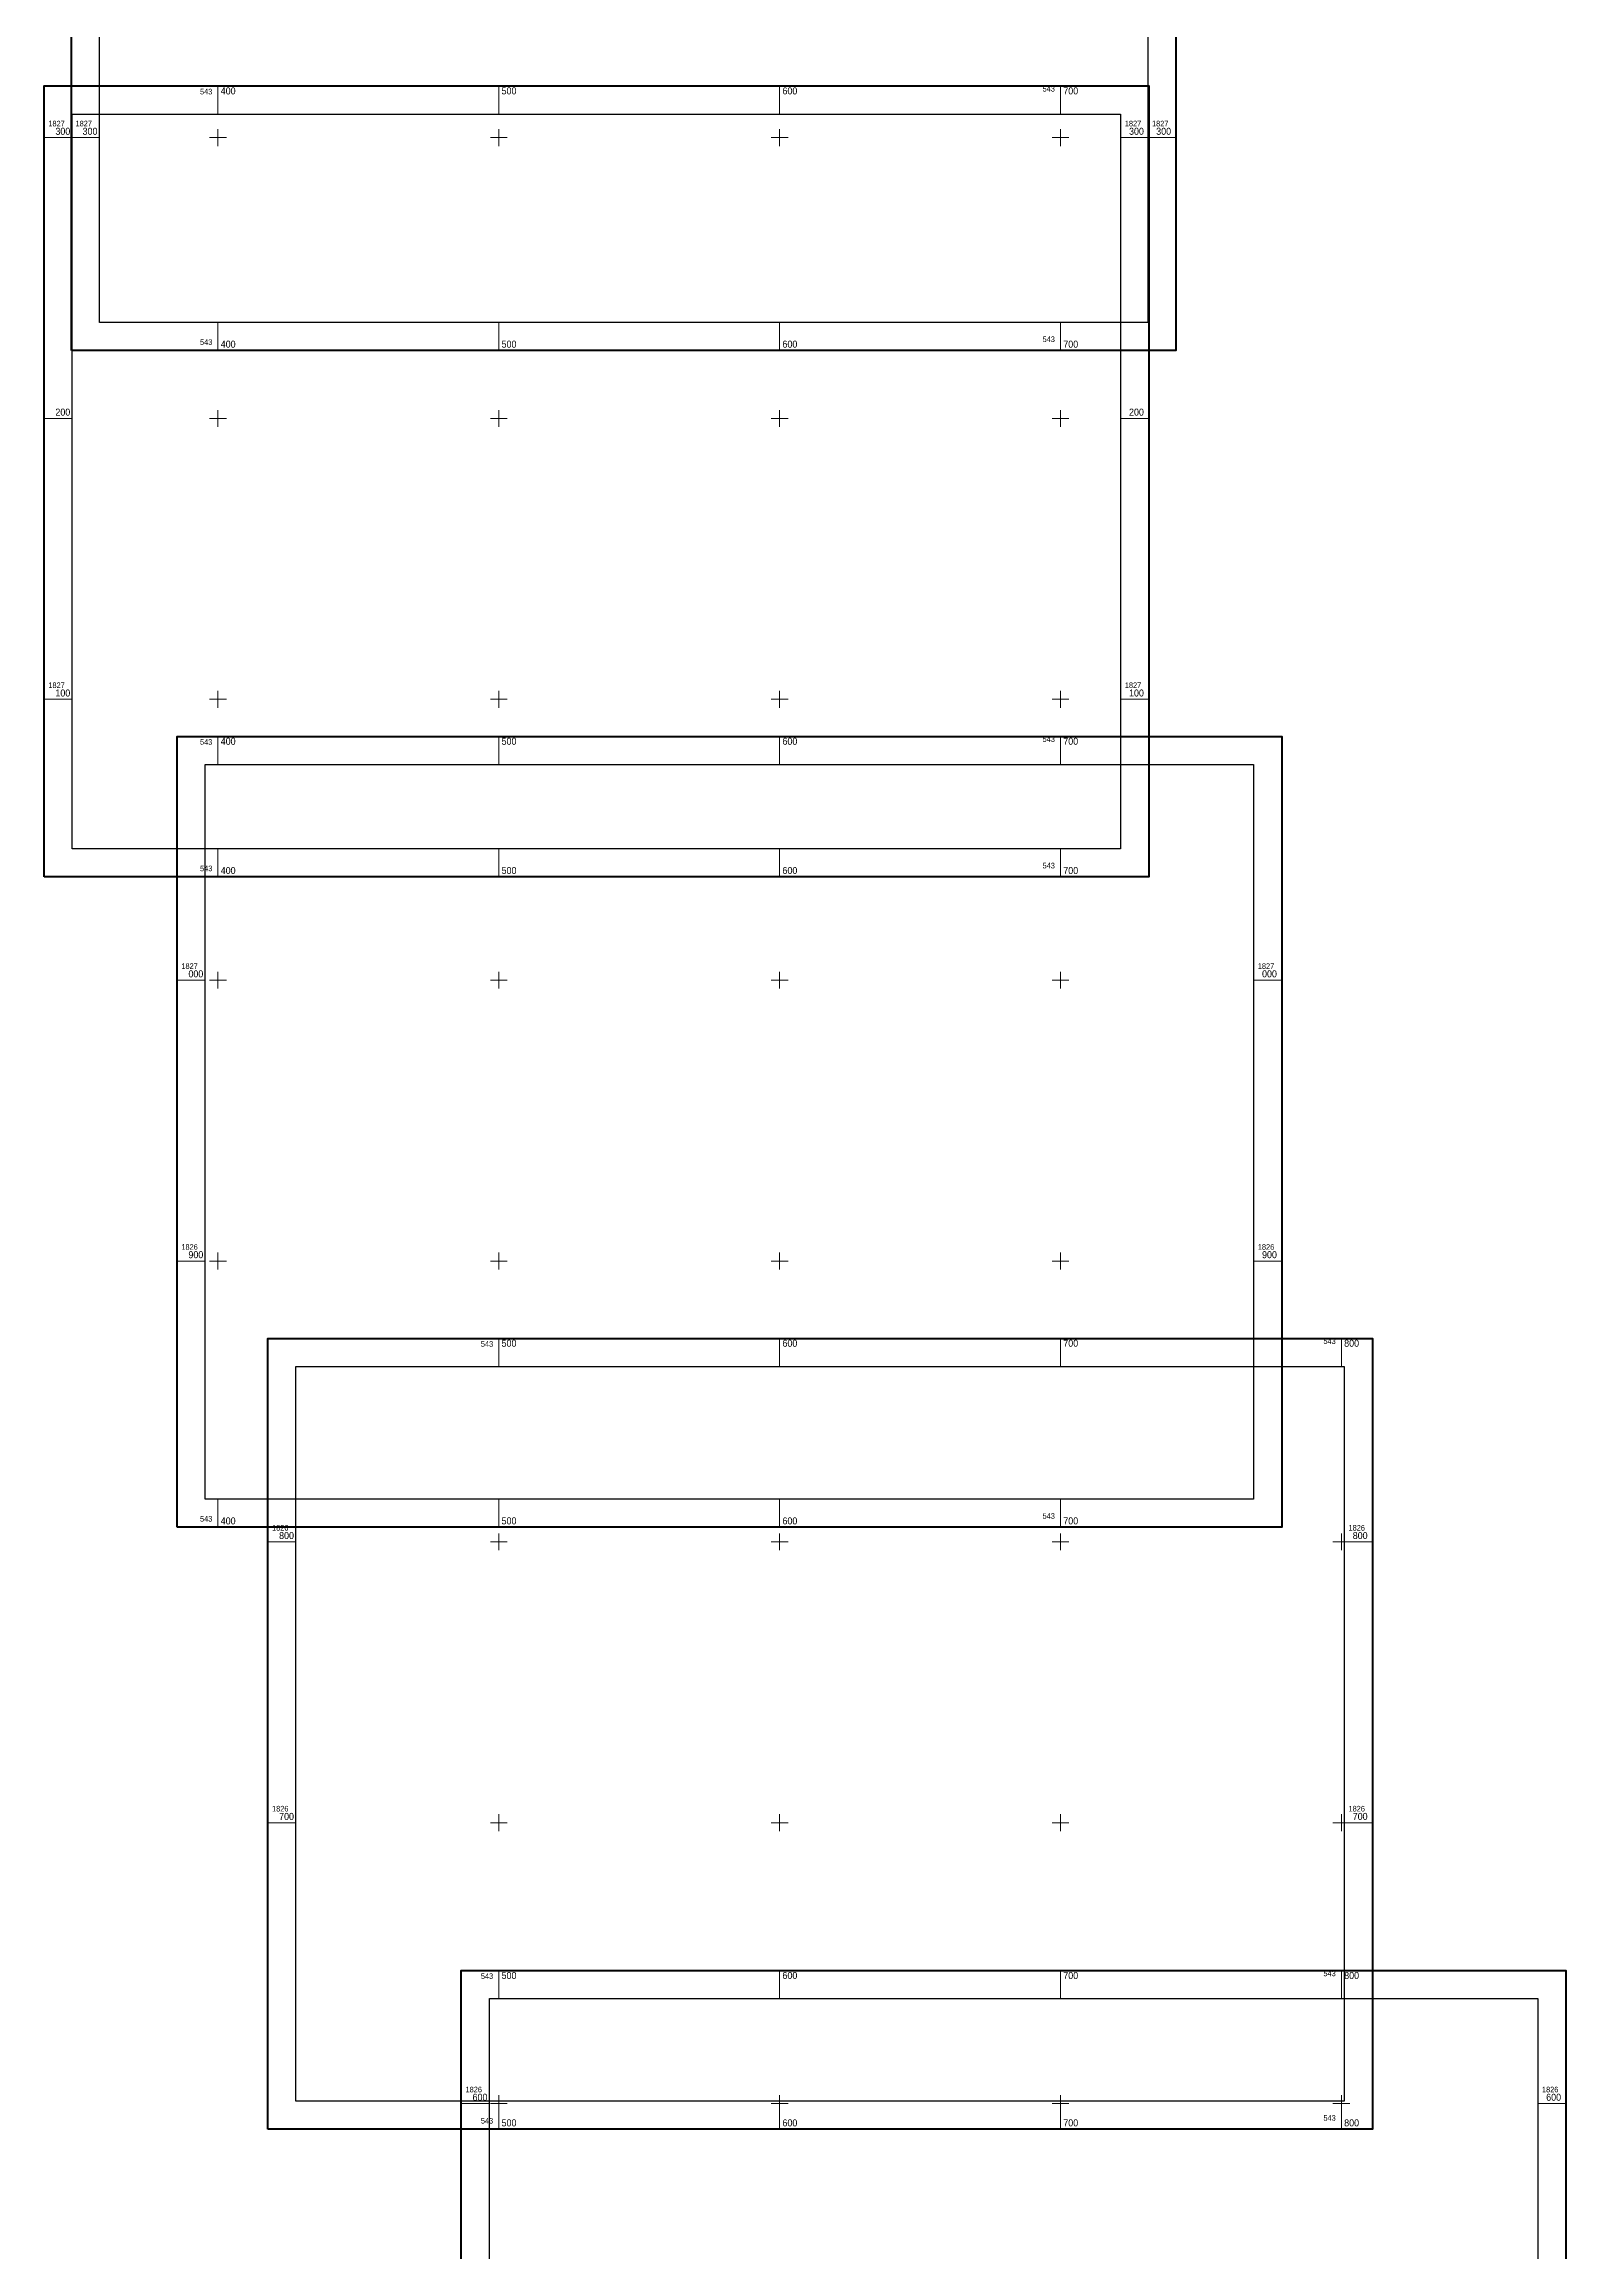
# Model space of a CAD drawing. Header units: metres. Extents: x 542869 to 545424, y 1823472 to 1835781.
# Drawn here: x 543338 to 543880, y 1826547 to 1827333 of the extents above; entities that cross this region are included whole.
import ezdxf
from ezdxf.enums import TextEntityAlignment as Align

# ---------------------------------------------------------------- set-up
doc = ezdxf.new("R2010")
doc.units = ezdxf.units.M
for name, color, linetype, lineweight in [('48', 7, 'Continuous', 13), ('49', 7, 'Continuous', 13), ('50', 7, 'Continuous', 13), ('51', 7, 'Continuous', 13), ('52', 7, 'Continuous', 13)]:
    doc.layers.add(name, color=color, linetype=linetype, lineweight=lineweight)

msp = doc.modelspace()

# ---------------------------------------------------------------- linework, layer by layer
at = {"layer": '48'}
for p, q in [((543347.81, 1827300), (543357.81, 1827300)), ((543397, 1827300), (543403, 1827300)), ((543400, 1827297), (543400, 1827303)), ((543497, 1827300), (543503, 1827300)), ((543500, 1827297), (543500, 1827303)), ((543597, 1827300), (543603, 1827300)), ((543600, 1827297), (543600, 1827303)), ((543697, 1827300), (543703, 1827300)), ((543700, 1827297), (543700, 1827303)), ((543731.08, 1827300), (543741.08, 1827300)), ((543400, 1827224.2), (543400, 1827234.2)), ((543500, 1827224.2), (543500, 1827234.2)), ((543600, 1827224.2), (543600, 1827234.2)), ((543700, 1827224.2), (543700, 1827234.2))]:
    msp.add_line(p, q, dxfattribs=at)
at = {"layer": '48', "lineweight": 40}
msp.add_lwpolyline([(543347.81, 1827224.2), (543347.81, 1827505.79), (543741.08, 1827505.79), (543741.08, 1827224.2)], close=True, dxfattribs=at)
at = {"layer": '48', "lineweight": 25}
msp.add_lwpolyline([(543357.81, 1827234.2), (543357.81, 1827495.79), (543731.08, 1827495.79), (543731.08, 1827234.2)], close=True, dxfattribs=at)
at = {"layer": '49'}
for p, q in [((543400, 1827308.38), (543400, 1827318.38)), ((543500, 1827308.38), (543500, 1827318.38)), ((543600, 1827308.38), (543600, 1827318.38)), ((543700, 1827308.38), (543700, 1827318.38)), ((543338.13, 1827300), (543348.13, 1827300)), ((543397, 1827300), (543403, 1827300)), ((543400, 1827297), (543400, 1827303)), ((543497, 1827300), (543503, 1827300)), ((543500, 1827297), (543500, 1827303)), ((543597, 1827300), (543603, 1827300)), ((543600, 1827297), (543600, 1827303)), ((543697, 1827300), (543703, 1827300)), ((543700, 1827297), (543700, 1827303)), ((543721.4, 1827300), (543731.4, 1827300)), ((543338.13, 1827200), (543348.13, 1827200)), ((543397, 1827200), (543403, 1827200)), ((543400, 1827197), (543400, 1827203)), ((543497, 1827200), (543503, 1827200)), ((543500, 1827197), (543500, 1827203)), ((543597, 1827200), (543603, 1827200)), ((543600, 1827197), (543600, 1827203)), ((543697, 1827200), (543703, 1827200)), ((543700, 1827197), (543700, 1827203)), ((543721.4, 1827200), (543731.4, 1827200)), ((543400, 1827097), (543400, 1827103)), ((543500, 1827097), (543500, 1827103)), ((543600, 1827097), (543600, 1827103)), ((543700, 1827097), (543700, 1827103)), ((543338.13, 1827100), (543348.13, 1827100)), ((543397, 1827100), (543403, 1827100)), ((543497, 1827100), (543503, 1827100)), ((543597, 1827100), (543603, 1827100)), ((543697, 1827100), (543703, 1827100)), ((543721.4, 1827100), (543731.4, 1827100)), ((543400, 1827036.79), (543400, 1827046.79)), ((543500, 1827036.79), (543500, 1827046.79)), ((543600, 1827036.79), (543600, 1827046.79)), ((543700, 1827036.79), (543700, 1827046.79))]:
    msp.add_line(p, q, dxfattribs=at)
at = {"layer": '49', "lineweight": 40}
msp.add_lwpolyline([(543338.13, 1827036.79), (543338.13, 1827318.38), (543731.4, 1827318.38), (543731.4, 1827036.79)], close=True, dxfattribs=at)
at = {"layer": '49', "lineweight": 25}
msp.add_lwpolyline([(543348.13, 1827046.79), (543348.13, 1827308.38), (543721.4, 1827308.38), (543721.4, 1827046.79)], close=True, dxfattribs=at)
at = {"layer": '50'}
for p, q in [((543400, 1827076.81), (543400, 1827086.81)), ((543500, 1827076.81), (543500, 1827086.81)), ((543600, 1827076.81), (543600, 1827086.81)), ((543700, 1827076.81), (543700, 1827086.81)), ((543385.49, 1827000), (543395.49, 1827000)), ((543397, 1827000), (543403, 1827000)), ((543400, 1826997), (543400, 1827003)), ((543497, 1827000), (543503, 1827000)), ((543500, 1826997), (543500, 1827003)), ((543597, 1827000), (543603, 1827000)), ((543600, 1826997), (543600, 1827003)), ((543697, 1827000), (543703, 1827000)), ((543700, 1826997), (543700, 1827003)), ((543768.76, 1827000), (543778.76, 1827000)), ((543385.49, 1826900), (543395.49, 1826900)), ((543397, 1826900), (543403, 1826900)), ((543400, 1826897), (543400, 1826903)), ((543497, 1826900), (543503, 1826900)), ((543500, 1826897), (543500, 1826903)), ((543597, 1826900), (543603, 1826900)), ((543600, 1826897), (543600, 1826903)), ((543697, 1826900), (543703, 1826900)), ((543700, 1826897), (543700, 1826903)), ((543768.76, 1826900), (543778.76, 1826900)), ((543400, 1826805.22), (543400, 1826815.22)), ((543500, 1826805.22), (543500, 1826815.22)), ((543600, 1826805.22), (543600, 1826815.22)), ((543700, 1826805.22), (543700, 1826815.22))]:
    msp.add_line(p, q, dxfattribs=at)
at = {"layer": '50', "lineweight": 40}
msp.add_lwpolyline([(543385.49, 1826805.22), (543385.49, 1827086.81), (543778.76, 1827086.81), (543778.76, 1826805.22)], close=True, dxfattribs=at)
at = {"layer": '50', "lineweight": 25}
msp.add_lwpolyline([(543395.49, 1826815.22), (543395.49, 1827076.81), (543768.76, 1827076.81), (543768.76, 1826815.22)], close=True, dxfattribs=at)
at = {"layer": '51'}
for p, q in [((543500, 1826862.47), (543500, 1826872.47)), ((543600, 1826862.47), (543600, 1826872.47)), ((543700, 1826862.47), (543700, 1826872.47)), ((543800, 1826862.47), (543800, 1826872.47)), ((543500, 1826797), (543500, 1826803)), ((543600, 1826797), (543600, 1826803)), ((543700, 1826797), (543700, 1826803)), ((543800, 1826797), (543800, 1826803)), ((543417.78, 1826800), (543427.78, 1826800)), ((543497, 1826800), (543503, 1826800)), ((543597, 1826800), (543603, 1826800)), ((543697, 1826800), (543703, 1826800)), ((543797, 1826800), (543803, 1826800)), ((543801.05, 1826800), (543811.05, 1826800)), ((543500, 1826697), (543500, 1826703)), ((543600, 1826697), (543600, 1826703)), ((543700, 1826697), (543700, 1826703)), ((543800, 1826697), (543800, 1826703)), ((543417.78, 1826700), (543427.78, 1826700)), ((543497, 1826700), (543503, 1826700)), ((543597, 1826700), (543603, 1826700)), ((543697, 1826700), (543703, 1826700)), ((543797, 1826700), (543803, 1826700)), ((543801.05, 1826700), (543811.05, 1826700)), ((543500, 1826590.88), (543500, 1826600.88)), ((543600, 1826590.88), (543600, 1826600.88)), ((543700, 1826590.88), (543700, 1826600.88)), ((543800, 1826590.88), (543800, 1826600.88))]:
    msp.add_line(p, q, dxfattribs=at)
at = {"layer": '51', "lineweight": 40}
msp.add_lwpolyline([(543417.78, 1826590.88), (543417.78, 1826872.47), (543811.05, 1826872.47), (543811.05, 1826590.88)], close=True, dxfattribs=at)
at = {"layer": '51', "lineweight": 25}
msp.add_lwpolyline([(543427.78, 1826600.88), (543427.78, 1826862.47), (543801.05, 1826862.47), (543801.05, 1826600.88)], close=True, dxfattribs=at)
at = {"layer": '52'}
for p, q in [((543500, 1826637.36), (543500, 1826647.36)), ((543600, 1826637.36), (543600, 1826647.36)), ((543700, 1826637.36), (543700, 1826647.36)), ((543800, 1826637.36), (543800, 1826647.36)), ((543486.66, 1826600), (543496.66, 1826600)), ((543497, 1826600), (543503, 1826600)), ((543500, 1826597), (543500, 1826603)), ((543597, 1826600), (543603, 1826600)), ((543600, 1826597), (543600, 1826603)), ((543697, 1826600), (543703, 1826600)), ((543700, 1826597), (543700, 1826603)), ((543797, 1826600), (543803, 1826600)), ((543800, 1826597), (543800, 1826603)), ((543869.93, 1826600), (543879.93, 1826600))]:
    msp.add_line(p, q, dxfattribs=at)
at = {"layer": '52', "lineweight": 40}
msp.add_lwpolyline([(543486.66, 1826365.77), (543486.66, 1826647.36), (543879.93, 1826647.36), (543879.93, 1826365.77)], close=True, dxfattribs=at)
at = {"layer": '52', "lineweight": 25}
msp.add_lwpolyline([(543496.66, 1826375.77), (543496.66, 1826637.36), (543869.93, 1826637.36), (543869.93, 1826375.77)], close=True, dxfattribs=at)

# ---------------------------------------------------------------- texts
at = {"layer": '48', "width": 0.95}
for s, height, p in [('1827', 2, (543349.31, 1827304)), ('1827', 2, (543732.58, 1827304)), ('300', 2.5, (543351.81, 1827301)), ('300', 2.5, (543734.08, 1827301)), ('400', 2.5, (543401, 1827225.2)), ('500', 2.5, (543501, 1827225.2)), ('600', 2.5, (543601, 1827225.2)), ('700', 2.5, (543701, 1827225.2))]:
    msp.add_text(s, height=height, dxfattribs=at).set_placement(p)
for p in [(543398, 1827226.2), (543698, 1827227.2)]:
    msp.add_text('543', height=2, dxfattribs=at).set_placement(p, align=Align.RIGHT)
at = {"layer": '49', "width": 0.95}
for p in [(543398, 1827315.38), (543698, 1827316.38), (543398, 1827038.79), (543698, 1827039.79)]:
    msp.add_text('543', height=2, dxfattribs=at).set_placement(p, align=Align.RIGHT)
for s, height, p in [('400', 2.5, (543401, 1827315.38)), ('500', 2.5, (543501, 1827315.38)), ('600', 2.5, (543601, 1827315.38)), ('700', 2.5, (543701, 1827315.38)), ('1827', 2, (543339.63, 1827304)), ('1827', 2, (543722.9, 1827304)), ('300', 2.5, (543342.13, 1827301)), ('300', 2.5, (543724.4, 1827301)), ('200', 2.5, (543342.13, 1827201)), ('200', 2.5, (543724.4, 1827201)), ('1827', 2, (543339.63, 1827104)), ('100', 2.5, (543342.13, 1827101)), ('1827', 2, (543722.9, 1827104)), ('100', 2.5, (543724.4, 1827101)), ('400', 2.5, (543401, 1827037.79)), ('500', 2.5, (543501, 1827037.79)), ('600', 2.5, (543601, 1827037.79)), ('700', 2.5, (543701, 1827037.79))]:
    msp.add_text(s, height=height, dxfattribs=at).set_placement(p)
at = {"layer": '50', "width": 0.95}
for p in [(543398, 1827083.81), (543698, 1827084.81), (543698, 1826808.22), (543398, 1826807.22)]:
    msp.add_text('543', height=2, dxfattribs=at).set_placement(p, align=Align.RIGHT)
for s, height, p in [('400', 2.5, (543401, 1827083.81)), ('500', 2.5, (543501, 1827083.81)), ('600', 2.5, (543601, 1827083.81)), ('700', 2.5, (543701, 1827083.81)), ('1827', 2, (543386.99, 1827004)), ('000', 2.5, (543389.49, 1827001)), ('1827', 2, (543770.26, 1827004)), ('000', 2.5, (543771.76, 1827001)), ('1826', 2, (543386.99, 1826904)), ('1826', 2, (543770.26, 1826904)), ('900', 2.5, (543389.49, 1826901)), ('900', 2.5, (543771.76, 1826901)), ('400', 2.5, (543401, 1826806.22)), ('500', 2.5, (543501, 1826806.22)), ('600', 2.5, (543601, 1826806.22)), ('700', 2.5, (543701, 1826806.22))]:
    msp.add_text(s, height=height, dxfattribs=at).set_placement(p)
at = {"layer": '51', "width": 0.95}
for p in [(543498, 1826869.47), (543798, 1826870.47), (543498, 1826592.88), (543798, 1826593.88)]:
    msp.add_text('543', height=2, dxfattribs=at).set_placement(p, align=Align.RIGHT)
for s, height, p in [('500', 2.5, (543501, 1826869.47)), ('600', 2.5, (543601, 1826869.47)), ('700', 2.5, (543701, 1826869.47)), ('800', 2.5, (543801, 1826869.47)), ('1826', 2, (543419.28, 1826804)), ('800', 2.5, (543421.78, 1826801)), ('1826', 2, (543802.55, 1826804)), ('800', 2.5, (543804.05, 1826801)), ('1826', 2, (543419.28, 1826704)), ('700', 2.5, (543421.78, 1826701)), ('1826', 2, (543802.55, 1826704)), ('700', 2.5, (543804.05, 1826701)), ('500', 2.5, (543501, 1826591.88)), ('600', 2.5, (543601, 1826591.88)), ('700', 2.5, (543701, 1826591.88)), ('800', 2.5, (543801, 1826591.88))]:
    msp.add_text(s, height=height, dxfattribs=at).set_placement(p)
at = {"layer": '52', "width": 0.95}
for p in [(543498, 1826644.36), (543798, 1826645.36)]:
    msp.add_text('543', height=2, dxfattribs=at).set_placement(p, align=Align.RIGHT)
for s, height, p in [('500', 2.5, (543501, 1826644.36)), ('600', 2.5, (543601, 1826644.36)), ('700', 2.5, (543701, 1826644.36)), ('800', 2.5, (543801, 1826644.36)), ('1826', 2, (543488.16, 1826604)), ('1826', 2, (543871.43, 1826604)), ('600', 2.5, (543490.66, 1826601)), ('600', 2.5, (543872.93, 1826601))]:
    msp.add_text(s, height=height, dxfattribs=at).set_placement(p)

doc.saveas('drawing.dxf')
